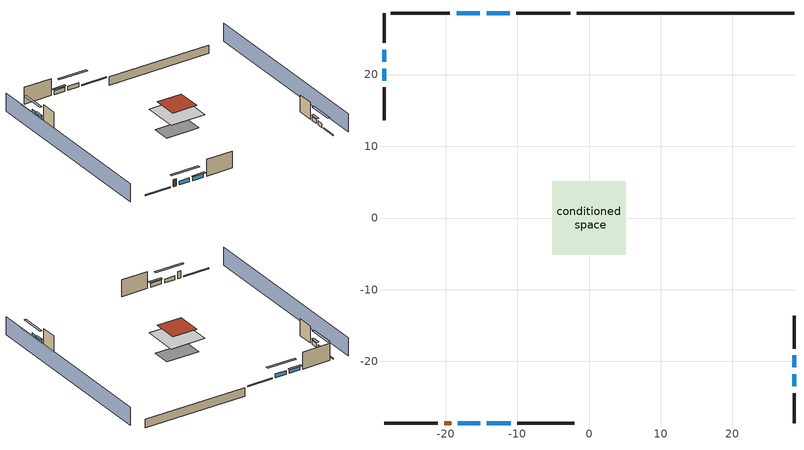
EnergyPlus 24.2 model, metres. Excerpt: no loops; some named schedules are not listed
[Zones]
conditioned space
 floor adiabatic (AdiabaticFloorConstruction): -5.13,-5.13 -5.13,5.13 5.13,5.13 5.13,-5.13 z2.74
 floor foundation (Slab1 construction): -4.86,-2.7 -4.86,2.7 4.86,2.7 4.86,-2.7 z-2.13
 wall outside (RimJoist1 construction): -2.61,28.58 -10.11,28.58 z0.3:0.61
 wall outside (RimJoist2 construction): 28.58,-28.58 28.58,-24.41 z0.3:0.61
 wall outside (RimJoist3 construction): -28.58,-28.58 -21.08,-28.58 z0.3:0.61
 wall outside (RimJoist4 construction): -28.58,28.58 -28.58,24.41 z0.3:0.61
 wall outside (AdiabaticWallConstruction 1): -20.16,-28.58 -19.24,-28.58 z0.3:2.34
 wall outside (AdiabaticWallConstruction): -11.04,28.58 -14.28,28.58 / -15.21,28.58 -18.46,28.58 z0.3:1.4; 28.58,-23.48 28.58,-21.77 / 28.58,-20.84 28.58,-19.13 / -28.58,23.48 -28.58,21.77 / -28.58,20.84 -28.58,19.13 z0.3:1.46; -18.31,-28.58 -15.17,-28.58 z0.3:1.37; -14.24,-28.58 -10.9,-28.58 z0.3:1.43
 wall outside (Wall1 construction): -19.38,28.58 -27.65,28.58 z0.3:5.18
 wall outside (Wall2 construction): 28.58,-18.2 28.58,-13.61 z0.3:5.18
 wall outside (Wall3 construction): -9.97,-28.58 -2.09,-28.58 z0.3:5.18
 wall outside (Wall4 construction): -28.58,18.2 -28.58,13.61 z0.3:5.18
 wall foundation (FoundationWall1 construction): 28.58,28.58 -1.68,28.58 z-2.13:0.3
 window (WindowConstruction): -11.04,28.58 -14.28,28.58 z0.3:1.4
 window (WindowConstruction 1): -15.21,28.58 -18.45,28.58 z0.3:1.4
 window (WindowConstruction 2): 28.58,-23.48 28.58,-21.77 z0.3:1.46
 window (WindowConstruction 3): 28.58,-20.84 28.58,-19.13 z0.3:1.46
 window (WindowConstruction 4): -18.31,-28.58 -15.17,-28.58 z0.3:1.37
 window (WindowConstruction 5): -14.24,-28.58 -10.9,-28.58 z0.3:1.43
 window (WindowConstruction 6): -28.58,23.48 -28.58,21.77 z0.3:1.46
 window (WindowConstruction 7): -28.58,20.84 -28.58,19.13 z0.3:1.46
 door (Door): -20.16,-28.58 -19.24,-28.58 z0.3:2.34
 ceiling adiabatic (AdiabaticFloorConstruction): 5.13,-5.13 5.13,5.13 -5.13,5.13 -5.13,-5.13 z2.74
 roof outside (Roof1 construction): -3.63,3.63 -3.63,-3.63 3.63,-3.63 3.63,3.63 z5.18
shading: -33.15,28.58 -33.15,-28.58 / 33.15,-28.58 33.15,28.58 z0:5.18; -17.03,28.58 -8.3,28.58 -8.3,29.19 -17.03,29.19 z4.15; -18.76,28.58 -14.91,28.58 -14.91,29.19 -18.76,29.19 z1.71; 28.58,-19.03 28.58,-26.22 29.19,-26.22 29.19,-19.03 z4.21; 28.58,-18.83 28.58,-21.14 29.19,-21.14 29.19,-18.83 z1.77; -12.43,-28.58 -21.06,-28.58 -21.06,-29.19 -12.43,-29.19 z4.11; -10.6,-28.58 -14.54,-28.58 -14.54,-29.19 -10.6,-29.19 z1.74; -28.58,19.03 -28.58,26.22 -29.19,26.22 -29.19,19.03 z4.21; -28.58,18.83 -28.58,21.14 -29.19,21.14 -29.19,18.83 z1.77
[Building]
Building 1: Terrain=Suburbs
[Site:Location]
Portland Intl Arpt_OR: Latitude {deg}=45.59; Longitude {deg}=-122.6; Time Zone {hr}=-8; Elevation {m}=33; Keep Site Location Information=Yes
[Site:GroundTemperature:Shallow]
10.2558, 8.96328, 8.85977, 9.47314, 11.9355, 14.3863, 16.5111, 17.8571, 17.9714, 16.8767, 14.8061, 12.4304
[Site:WaterMainsTemperature]
Calculation Method=Schedule; Temperature Schedule=mains temperature schedule
[Material] Roughness=Rough; Thermal Absorptance=0.9
Name | Thickness {m} | Conductivity {W/m-K} | Density {kg/m3} | Specific Heat {J/kg-K} | Solar Absorptance | Visible Absorptance
asphalt or fiberglass shingles | 0.00635 | 0.162714 | 1121.4 | 1465.45 | 0.85 | 0.85
concrete 4.0 in. | 0.1016 | 1.803125 | 2242.8 | 837.4 | 0.7 | 0.7
concrete 8.0 in. | 0.2032 | 1.803125 | 2242.8 | 837.4 | 0.7 | 0.7
door material | 0.04445 | 0.0612267 | 512.64 | 1214.23 | 0.7 | 0.7
floor covering | 0.0127 | 0.0450781 | 54.468 | 1339.84 | 0.9 | 0.9
floor covering 1 | 0.0127 | 0.0433444 | 54.468 | 1339.84 | 0.6 | 0.6
floor rigid ins; wall rigid ins | 0.512978 | 0.029427 | 32.04 | 1214.23 | 0.7 | 0.7
floor stud and cavity | 0.1397 | 1.75129 | 37.0049 | 1207.88 | 0.7 | 0.7
furniture material conditioned space 1 | 0.1524 | 0.115458 | 640.8 | 1214.23 | 0.6 | 0.6
gypsum board | 0.0127 | 0.160291 | 801 | 837.4 | 0.6 | 0.6
gypsum board 1 | 0.0127 | 0.160291 | 801 | 837.4 | 0.7 | 0.7
osb sheathing 0.5 in. | 0.0127 | 0.115458 | 512.64 | 1214.23 | 0.7 | 0.7
osb sheathing 0.75 in. | 0.01905 | 0.115458 | 512.64 | 1214.23 | 0.7 | 0.7
rim joist stud and cavity | 0.0508 | 0.178688 | 50.32683 | 1063.81 | 0.6 | 0.6
roof rigid ins | 0.051816 | 0.029427 | 32.04 | 1214.23 | 0.7 | 0.7
roof stud and cavity | 0.2032 | 0.133729 | 78.34581 | 1123.46 | 0.7 | 0.7
wall stud and cavity | 0.1397 | 0.550994 | 139.0536 | 1170.24 | 0.7 | 0.7
wall stud and cavity 1 | 0.0889 | 0.380278 | 52.3479 | 1209.89 | 0.7 | 0.7
wall stud and cavity 2 | 0.0889 | 0.391764 | 83.0341 | 1211.67 | 0.7 | 0.7
wood siding | 0.0254 | 0.102417 | 544.68 | 1172.36 | 0.85 | 0.85
wood siding 1; wood siding 2 | 0.0254 | 0.102417 | 544.68 | 1172.36 | 0.7 | 0.7
[WindowMaterial:SimpleGlazingSystem]
WindowMaterial: U-Factor {W/m2-K}=2.66866; Solar Heat Gain Coefficient=0.54
[Construction]
AdiabaticFloorConstruction: floor stud and cavity, floor rigid ins, osb sheathing 0.75 in., floor covering 1
AdiabaticWallConstruction: wood siding 1, wall rigid ins, wall stud and cavity 1, gypsum board
AdiabaticWallConstruction 1: wood siding 2, wall rigid ins, wall stud and cavity 1, gypsum board
Door: door material
FoundationWall1 construction: concrete 8.0 in., gypsum board 1
furniture construction conditioned space 1: furniture material conditioned space 1
PartitionWallConstruction: gypsum board, wall stud and cavity 2, gypsum board
RimJoist1 construction; RimJoist2 construction; RimJoist3 construction; RimJoist4 construction: wood siding, rim joist stud and cavity
Roof1 construction: asphalt or fiberglass shingles, roof rigid ins, osb sheathing 0.75 in., roof stud and cavity, gypsum board
Slab1 construction: concrete 4.0 in., floor covering
Wall1 construction; Wall2 construction; Wall3 construction; Wall4 construction: wood siding, osb sheathing 0.5 in., wall stud and cavity, gypsum board
WindowConstruction; WindowConstruction 1; WindowConstruction 2; WindowConstruction 3; WindowConstruction 4; WindowConstruction 5; WindowConstruction 6; WindowConstruction 7: WindowMaterial
[Zone]
conditioned space: Multiplier=1; Volume {m3}=384.656; Part of Total Floor Area=Yes
[Space]
conditioned space 1: Zone=conditioned space; Volume {m3}=384.656
[SurfaceProperty:ExposedFoundationPerimeter]
Slab1: Exposed Perimeter Calculation Method=TotalExposedPerimeter; Total Exposed Perimeter {m}=30.26664
[SurfaceProperty:IncidentSolarMultiplier] Incident Solar Multiplier=1; Incident Solar Multiplier Schedule=trans schedule winter=0.85 summer=0.7
Window1; Window2; Window3; Window4; Window5; Window6; Window7; Window8
[InternalMass] Zone or ZoneList=conditioned space; Space or SpaceList=conditioned space 1
Name | Construction | Surface Area {m2}
furniture mass conditioned space 1 | furniture construction conditioned space 1 | 63.09974
partition wall mass | PartitionWallConstruction | 157.749
[Lights]
interior lighting: Zone or ZoneList or Space or SpaceList=conditioned space 1; Schedule=lighting_interior; Design Level Calculation Method=LightingLevel; Lighting Level {W}=235.213; Return Air Fraction=0; Fraction Radiant=0.6; Fraction Visible=0.2; Fraction Replaceable=1
[People]
occupants: Zone or ZoneList or Space or SpaceList=conditioned space 1; Number of People Schedule=occupants; Number of People Calculation Method=People; Number of People=3; Fraction Radiant=0.314171; Sensible Heat Fraction=0.56303; Activity Level Schedule=occupants activity schedule; Carbon Dioxide Generation Rate {m3/s-W}=0; Enable ASHRAE 55 Comfort Warnings=No; Mean Radiant Temperature Calculation Type=EnclosureAveraged
[ElectricEquipment] Zone or ZoneList or Space or SpaceList=conditioned space 1; Design Level Calculation Method=EquipmentLevel
Name | Schedule | Design Level {W} | Fraction Latent | Fraction Radiant | Fraction Lost
cooking range | cooking_range | 995.389 | 0.08 | 0.432 | 0.2
fridge | fridge schedule | 43.7215 | 0 | 0.6 | 0
mech vent bath fan 0 | mech vent bath fan 0 schedule | 30 | 0 | 0 | 1
mech vent house fan | mech vent house fan schedule | 0 | 0 | 0 | 1
mech vent house fan cfis | mech vent house fan cfis schedule | 0 | 0 | 0 | 0
mech vent range fan 0 | mech vent range fan 0 schedule | 30 | 0 | 0 | 1
misc plug loads | plug_loads_other | 362.759 | 0.021 | 0.558 | 0.049
misc tv | plug_loads_tv | 450.147 | 0 | 0.6 | 0
whole house fan | Always On Discrete | 0 | 0 | 0 | 1
[OtherEquipment] Zone or ZoneList or Space or SpaceList=conditioned space 1; Design Level Calculation Method=EquipmentLevel
Name | Fuel Type | Schedule | Design Level {W} | Fraction Latent | Fraction Radiant | Fraction Lost
cooking range 1 | Electricity | cooking_range | 0 | 0.08 | 0.432 | 0.2
general water use latent | None | general water use schedule | 62.594 | 1 | 0 | 0
general water use sensible | None | general water use schedule | -61.6891 | 0 | 0.6 | 0
mech vent house fan latent load; water heater lat | None | Always On Discrete | 0 | 1 | 0 | 0
mech vent house fan sensible load; water heater sens | None | Always On Discrete | 0 | 0 | 0 | 0
water heater energy adjustment1 | Electricity | Always On Discrete | 0.01 | 0 | 0 | 1
[ZoneInfiltration:DesignFlowRate] Zone or ZoneList or Space or SpaceList=conditioned space 1; Schedule=Always On Discrete; Design Flow Rate Calculation Method=Flow/Zone; Design Flow Rate {m3/s}=0
infil flow; natural vent flow; whole house fan flow
[AvailabilityManager:Scheduled]
air source heat pump airloop Availability Manager: Schedule=Always On Discrete
[Foundation:Kiva]
Foundation Kiva 1: Initial Indoor Air Temperature {C}=18.3333; Wall Height Above Grade {m}=0.3048; Wall Depth Below Slab {m}=0.2032
[Foundation:Kiva:Settings]
Soil Conductivity {W/m-K}=1.3848; Soil Density {kg/m3}=1842.3; Soil Specific Heat {J/kg-K}=418.7; Ground Solar Absorptivity=0.9; Ground Thermal Absorptivity=0.9; Ground Surface Roughness {m}=0.03; Far-Field Width {m}=40; Deep-Ground Boundary Condition=ZeroFlux; Deep-Ground Depth {m}=40; Minimum Cell Dimension {m}=0.2; Maximum Cell Growth Coefficient=3; Simulation Timestep=Timestep
[Exterior:Lights]
exterior lighting: Schedule=exterior lighting schedule; Design Level {W}=7.09205
[EnergyManagementSystem:GlobalVariable]
air_source_heat_pump_airloop_Fan_RTF
infil_program_Qfan
infil_program_Qinf
natural_vent_program_Qnv
natural_vent_program_Qwhf
[EnergyManagementSystem:Sensor]
Name | Output:Variable or Output:Meter Index Key | Output:Variable or Output:Meter
airflow_gain | infil flow | Infiltration Sensible Heat Gain Energy
airflow_gain_1 | natural vent flow | Infiltration Sensible Heat Gain Energy
airflow_gain_2 | whole house fan flow | Infiltration Sensible Heat Gain Energy
airflow_loss | infil flow | Infiltration Sensible Heat Loss Energy
airflow_loss_1 | natural vent flow | Infiltration Sensible Heat Loss Energy
airflow_loss_2 | whole house fan flow | Infiltration Sensible Heat Loss Energy
clg_load_cond |  | Cooling:EnergyTransfer:Zone:CONDITIONED SPACE
clg_sp_s; clg_sp_s_1 | cooling setpoint | Schedule Value
cool_season | cooling season schedule | Schedule Value
htg_load_cond |  | Heating:EnergyTransfer:Zone:CONDITIONED SPACE
htg_sp_s; htg_sp_s_1 | heating setpoint | Schedule Value
ig_ee_conv | cooking range | Electric Equipment Convective Heating Energy
ig_ee_conv_1 | fridge | Electric Equipment Convective Heating Energy
ig_ee_conv_2 | misc plug loads | Electric Equipment Convective Heating Energy
ig_ee_conv_3 | misc tv | Electric Equipment Convective Heating Energy
ig_ee_conv_4 | whole house fan | Electric Equipment Convective Heating Energy
ig_ee_rad | cooking range | Electric Equipment Radiant Heating Energy
ig_ee_rad_1 | fridge | Electric Equipment Radiant Heating Energy
ig_ee_rad_2 | misc plug loads | Electric Equipment Radiant Heating Energy
ig_ee_rad_3 | misc tv | Electric Equipment Radiant Heating Energy
ig_ee_rad_4 | whole house fan | Electric Equipment Radiant Heating Energy
ig_lgt_conv | interior lighting | Lights Convective Heating Energy
ig_lgt_rad | interior lighting | Lights Radiant Heating Energy
ig_lgt_vis | interior lighting | Lights Visible Radiation Heating Energy
ig_oe_conv | cooking range 1 | Other Equipment Convective Heating Energy
ig_oe_conv_1 | general water use latent | Other Equipment Convective Heating Energy
ig_oe_conv_2 | general water use sensible | Other Equipment Convective Heating Energy
ig_oe_conv_3 | water heater energy adjustment1 | Other Equipment Convective Heating Energy
ig_oe_conv_4 | water heater lat | Other Equipment Convective Heating Energy
ig_oe_conv_5 | water heater sens | Other Equipment Convective Heating Energy
ig_oe_rad | cooking range 1 | Other Equipment Radiant Heating Energy
ig_oe_rad_1 | general water use latent | Other Equipment Radiant Heating Energy
ig_oe_rad_2 | general water use sensible | Other Equipment Radiant Heating Energy
ig_oe_rad_3 | water heater energy adjustment1 | Other Equipment Radiant Heating Energy
ig_oe_rad_4 | water heater lat | Other Equipment Radiant Heating Energy
ig_oe_rad_5 | water heater sens | Other Equipment Radiant Heating Energy
ig_ppl_conv | occupants | People Convective Heating Energy
ig_ppl_rad | occupants | People Radiant Heating Energy
im_conv | furniture mass conditioned space 1 | Surface Inside Face Convection Heat Gain Energy
im_conv_1 | partition wall mass | Surface Inside Face Convection Heat Gain Energy
im_ig | furniture mass conditioned space 1 | Surface Inside Face Internal Gains Radiation Heat Gain Energy
im_ig_1 | partition wall mass | Surface Inside Face Internal Gains Radiation Heat Gain Energy
im_lgt | furniture mass conditioned space 1 | Surface Inside Face Lights Radiation Heat Gain Energy
im_lgt_1 | partition wall mass | Surface Inside Face Lights Radiation Heat Gain Energy
im_sol | furniture mass conditioned space 1 | Surface Inside Face Solar Radiation Heat Gain Energy
im_sol_1 | partition wall mass | Surface Inside Face Solar Radiation Heat Gain Energy
im_surf | furniture mass conditioned space 1 | Surface Inside Face Net Surface Thermal Radiation Heat Gain Energy
im_surf_1 | partition wall mass | Surface Inside Face Net Surface Thermal Radiation Heat Gain Energy
mech_vent_bath_fan_0_sch_s | mech vent bath fan 0 schedule | Schedule Value
mech_vent_range_fan_0_sch_s | mech vent range fan 0 schedule | Schedule Value
mv_conv | mech vent bath fan 0 | Electric Equipment Convective Heating Energy
mv_conv_1 | mech vent house fan | Electric Equipment Convective Heating Energy
mv_conv_2 | mech vent house fan cfis | Electric Equipment Convective Heating Energy
mv_conv_3 | mech vent range fan 0 | Electric Equipment Convective Heating Energy
mv_conv_4 | mech vent house fan latent load | Other Equipment Convective Heating Energy
mv_conv_5 | mech vent house fan sensible load | Other Equipment Convective Heating Energy
mv_rad | mech vent bath fan 0 | Electric Equipment Radiant Heating Energy
mv_rad_1 | mech vent house fan | Electric Equipment Radiant Heating Energy
mv_rad_2 | mech vent house fan cfis | Electric Equipment Radiant Heating Energy
mv_rad_3 | mech vent range fan 0 | Electric Equipment Radiant Heating Energy
mv_rad_4 | mech vent house fan latent load | Other Equipment Radiant Heating Energy
mv_rad_5 | mech vent house fan sensible load | Other Equipment Radiant Heating Energy
natural_vent_s | natural vent schedule | Schedule Value
out_pb_s |  | Site Outdoor Air Barometric Pressure
out_wt_s |  | Site Outdoor Air Humidity Ratio
site_vw_s |  | Site Wind Speed
ss_back_out | Window1 | Surface Window Shortwave from Zone Back Out Window Heat Transfer Rate
ss_back_out_1 | Window2 | Surface Window Shortwave from Zone Back Out Window Heat Transfer Rate
ss_back_out_2 | Window3 | Surface Window Shortwave from Zone Back Out Window Heat Transfer Rate
ss_back_out_3 | Window4 | Surface Window Shortwave from Zone Back Out Window Heat Transfer Rate
ss_back_out_4 | Window5 | Surface Window Shortwave from Zone Back Out Window Heat Transfer Rate
ss_back_out_5 | Window6 | Surface Window Shortwave from Zone Back Out Window Heat Transfer Rate
ss_back_out_6 | Window7 | Surface Window Shortwave from Zone Back Out Window Heat Transfer Rate
ss_back_out_7 | Window8 | Surface Window Shortwave from Zone Back Out Window Heat Transfer Rate
ss_conv | Door1 | Surface Inside Face Convection Heat Gain Energy
ss_conv_1 | Window1 | Surface Inside Face Convection Heat Gain Energy
ss_conv_2 | Window2 | Surface Inside Face Convection Heat Gain Energy
ss_conv_3 | Window3 | Surface Inside Face Convection Heat Gain Energy
ss_conv_4 | Window4 | Surface Inside Face Convection Heat Gain Energy
ss_conv_5 | Window5 | Surface Inside Face Convection Heat Gain Energy
ss_conv_6 | Window6 | Surface Inside Face Convection Heat Gain Energy
ss_conv_7 | Window7 | Surface Inside Face Convection Heat Gain Energy
ss_conv_8 | Window8 | Surface Inside Face Convection Heat Gain Energy
ss_ig | Door1 | Surface Inside Face Internal Gains Radiation Heat Gain Energy
ss_ig_1 | Window1 | Surface Inside Face Internal Gains Radiation Heat Gain Energy
ss_ig_2 | Window2 | Surface Inside Face Internal Gains Radiation Heat Gain Energy
ss_ig_3 | Window3 | Surface Inside Face Internal Gains Radiation Heat Gain Energy
ss_ig_4 | Window4 | Surface Inside Face Internal Gains Radiation Heat Gain Energy
ss_ig_5 | Window5 | Surface Inside Face Internal Gains Radiation Heat Gain Energy
ss_ig_6 | Window6 | Surface Inside Face Internal Gains Radiation Heat Gain Energy
ss_ig_7 | Window7 | Surface Inside Face Internal Gains Radiation Heat Gain Energy
ss_ig_8 | Window8 | Surface Inside Face Internal Gains Radiation Heat Gain Energy
ss_lgt | Door1 | Surface Inside Face Lights Radiation Heat Gain Energy
ss_sol | Door1 | Surface Inside Face Solar Radiation Heat Gain Energy
ss_surf | Door1 | Surface Inside Face Net Surface Thermal Radiation Heat Gain Energy
ss_surf_1 | Window1 | Surface Inside Face Net Surface Thermal Radiation Heat Gain Energy
ss_surf_2 | Window2 | Surface Inside Face Net Surface Thermal Radiation Heat Gain Energy
ss_surf_3 | Window3 | Surface Inside Face Net Surface Thermal Radiation Heat Gain Energy
ss_surf_4 | Window4 | Surface Inside Face Net Surface Thermal Radiation Heat Gain Energy
ss_surf_5 | Window5 | Surface Inside Face Net Surface Thermal Radiation Heat Gain Energy
ss_surf_6 | Window6 | Surface Inside Face Net Surface Thermal Radiation Heat Gain Energy
ss_surf_7 | Window7 | Surface Inside Face Net Surface Thermal Radiation Heat Gain Energy
ss_surf_8 | Window8 | Surface Inside Face Net Surface Thermal Radiation Heat Gain Energy
ss_trans_in | Window1 | Surface Window Transmitted Solar Radiation Rate
ss_trans_in_1 | Window2 | Surface Window Transmitted Solar Radiation Rate
ss_trans_in_2 | Window3 | Surface Window Transmitted Solar Radiation Rate
ss_trans_in_3 | Window4 | Surface Window Transmitted Solar Radiation Rate
ss_trans_in_4 | Window5 | Surface Window Transmitted Solar Radiation Rate
ss_trans_in_5 | Window6 | Surface Window Transmitted Solar Radiation Rate
ss_trans_in_6 | Window7 | Surface Window Transmitted Solar Radiation Rate
ss_trans_in_7 | Window8 | Surface Window Transmitted Solar Radiation Rate
ss_trans_out | Window1 | Surface Inside Face Initial Transmitted Diffuse Transmitted Out Window Solar Radiation Rate
ss_trans_out_1 | Window2 | Surface Inside Face Initial Transmitted Diffuse Transmitted Out Window Solar Radiation Rate
ss_trans_out_2 | Window3 | Surface Inside Face Initial Transmitted Diffuse Transmitted Out Window Solar Radiation Rate
ss_trans_out_3 | Window4 | Surface Inside Face Initial Transmitted Diffuse Transmitted Out Window Solar Radiation Rate
ss_trans_out_4 | Window5 | Surface Inside Face Initial Transmitted Diffuse Transmitted Out Window Solar Radiation Rate
ss_trans_out_5 | Window6 | Surface Inside Face Initial Transmitted Diffuse Transmitted Out Window Solar Radiation Rate
ss_trans_out_6 | Window7 | Surface Inside Face Initial Transmitted Diffuse Transmitted Out Window Solar Radiation Rate
ss_trans_out_7 | Window8 | Surface Inside Face Initial Transmitted Diffuse Transmitted Out Window Solar Radiation Rate
s_conv | FoundationWall1 | Surface Inside Face Convection Heat Gain Energy
s_conv_1 | inferred conditioned ceiling | Surface Inside Face Convection Heat Gain Energy
s_conv_10 | Wall2 | Surface Inside Face Convection Heat Gain Energy
s_conv_11 | Wall3 | Surface Inside Face Convection Heat Gain Energy
s_conv_12 | Wall4 | Surface Inside Face Convection Heat Gain Energy
s_conv_2 | inferred conditioned floor | Surface Inside Face Convection Heat Gain Energy
s_conv_3 | RimJoist1 | Surface Inside Face Convection Heat Gain Energy
s_conv_4 | RimJoist2 | Surface Inside Face Convection Heat Gain Energy
s_conv_5 | RimJoist3 | Surface Inside Face Convection Heat Gain Energy
s_conv_6 | RimJoist4 | Surface Inside Face Convection Heat Gain Energy
s_conv_7 | Roof1 | Surface Inside Face Convection Heat Gain Energy
s_conv_8 | Slab1 | Surface Inside Face Convection Heat Gain Energy
s_conv_9 | Wall1 | Surface Inside Face Convection Heat Gain Energy
s_ig | FoundationWall1 | Surface Inside Face Internal Gains Radiation Heat Gain Energy
s_ig_1 | inferred conditioned ceiling | Surface Inside Face Internal Gains Radiation Heat Gain Energy
s_ig_10 | Wall2 | Surface Inside Face Internal Gains Radiation Heat Gain Energy
s_ig_11 | Wall3 | Surface Inside Face Internal Gains Radiation Heat Gain Energy
s_ig_12 | Wall4 | Surface Inside Face Internal Gains Radiation Heat Gain Energy
s_ig_2 | inferred conditioned floor | Surface Inside Face Internal Gains Radiation Heat Gain Energy
s_ig_3 | RimJoist1 | Surface Inside Face Internal Gains Radiation Heat Gain Energy
s_ig_4 | RimJoist2 | Surface Inside Face Internal Gains Radiation Heat Gain Energy
s_ig_5 | RimJoist3 | Surface Inside Face Internal Gains Radiation Heat Gain Energy
s_ig_6 | RimJoist4 | Surface Inside Face Internal Gains Radiation Heat Gain Energy
s_ig_7 | Roof1 | Surface Inside Face Internal Gains Radiation Heat Gain Energy
s_ig_8 | Slab1 | Surface Inside Face Internal Gains Radiation Heat Gain Energy
s_ig_9 | Wall1 | Surface Inside Face Internal Gains Radiation Heat Gain Energy
s_lgt | FoundationWall1 | Surface Inside Face Lights Radiation Heat Gain Energy
s_lgt_1 | inferred conditioned ceiling | Surface Inside Face Lights Radiation Heat Gain Energy
s_lgt_10 | Wall2 | Surface Inside Face Lights Radiation Heat Gain Energy
s_lgt_11 | Wall3 | Surface Inside Face Lights Radiation Heat Gain Energy
s_lgt_12 | Wall4 | Surface Inside Face Lights Radiation Heat Gain Energy
s_lgt_2 | inferred conditioned floor | Surface Inside Face Lights Radiation Heat Gain Energy
s_lgt_3 | RimJoist1 | Surface Inside Face Lights Radiation Heat Gain Energy
s_lgt_4 | RimJoist2 | Surface Inside Face Lights Radiation Heat Gain Energy
s_lgt_5 | RimJoist3 | Surface Inside Face Lights Radiation Heat Gain Energy
s_lgt_6 | RimJoist4 | Surface Inside Face Lights Radiation Heat Gain Energy
s_lgt_7 | Roof1 | Surface Inside Face Lights Radiation Heat Gain Energy
s_lgt_8 | Slab1 | Surface Inside Face Lights Radiation Heat Gain Energy
s_lgt_9 | Wall1 | Surface Inside Face Lights Radiation Heat Gain Energy
s_sol | FoundationWall1 | Surface Inside Face Solar Radiation Heat Gain Energy
s_sol_1 | inferred conditioned ceiling | Surface Inside Face Solar Radiation Heat Gain Energy
s_sol_10 | Wall2 | Surface Inside Face Solar Radiation Heat Gain Energy
s_sol_11 | Wall3 | Surface Inside Face Solar Radiation Heat Gain Energy
s_sol_12 | Wall4 | Surface Inside Face Solar Radiation Heat Gain Energy
s_sol_2 | inferred conditioned floor | Surface Inside Face Solar Radiation Heat Gain Energy
s_sol_3 | RimJoist1 | Surface Inside Face Solar Radiation Heat Gain Energy
s_sol_4 | RimJoist2 | Surface Inside Face Solar Radiation Heat Gain Energy
s_sol_5 | RimJoist3 | Surface Inside Face Solar Radiation Heat Gain Energy
s_sol_6 | RimJoist4 | Surface Inside Face Solar Radiation Heat Gain Energy
s_sol_7 | Roof1 | Surface Inside Face Solar Radiation Heat Gain Energy
s_sol_8 | Slab1 | Surface Inside Face Solar Radiation Heat Gain Energy
s_sol_9 | Wall1 | Surface Inside Face Solar Radiation Heat Gain Energy
s_surf | FoundationWall1 | Surface Inside Face Net Surface Thermal Radiation Heat Gain Energy
s_surf_1 | inferred conditioned ceiling | Surface Inside Face Net Surface Thermal Radiation Heat Gain Energy
s_surf_10 | Wall2 | Surface Inside Face Net Surface Thermal Radiation Heat Gain Energy
s_surf_11 | Wall3 | Surface Inside Face Net Surface Thermal Radiation Heat Gain Energy
s_surf_12 | Wall4 | Surface Inside Face Net Surface Thermal Radiation Heat Gain Energy
s_surf_2 | inferred conditioned floor | Surface Inside Face Net Surface Thermal Radiation Heat Gain Energy
s_surf_3 | RimJoist1 | Surface Inside Face Net Surface Thermal Radiation Heat Gain Energy
s_surf_4 | RimJoist2 | Surface Inside Face Net Surface Thermal Radiation Heat Gain Energy
s_surf_5 | RimJoist3 | Surface Inside Face Net Surface Thermal Radiation Heat Gain Energy
s_surf_6 | RimJoist4 | Surface Inside Face Net Surface Thermal Radiation Heat Gain Energy
s_surf_7 | Roof1 | Surface Inside Face Net Surface Thermal Radiation Heat Gain Energy
s_surf_8 | Slab1 | Surface Inside Face Net Surface Thermal Radiation Heat Gain Energy
s_surf_9 | Wall1 | Surface Inside Face Net Surface Thermal Radiation Heat Gain Energy
water_heater_T_set | water heater setpoint | Schedule Value
[EnergyManagementSystem:Actuator]
Name | Actuated Component Unique | Actuated Component Type | Actuated Component Control Type
fridge_schedule_act | fridge schedule | Schedule:Constant | Schedule Value
infil_flow_act | infil flow | Zone Infiltration | Air Exchange Flow Rate
mech_vent_house_fan_cfis_act | mech vent house fan cfis | ElectricEquipment | Electricity Rate
mech_vent_house_fan_latent_load_act | mech vent house fan latent load | OtherEquipment | Power Level
mech_vent_house_fan_sensible_load_act | mech vent house fan sensible load | OtherEquipment | Power Level
natural_vent_flow_act | natural vent flow | Zone Infiltration | Air Exchange Flow Rate
water_heater_HPWHSchedOverride | water heater setpoint | Schedule:Constant | Schedule Value
water_heater_hpwh_ec_adj_act | water heater energy adjustment1 | OtherEquipment | Power Level
water_heater_lat_act | water heater lat | OtherEquipment | Power Level
water_heater_LESchedOverride | water heater BottomElementSetpoint | Schedule:Constant | Schedule Value
